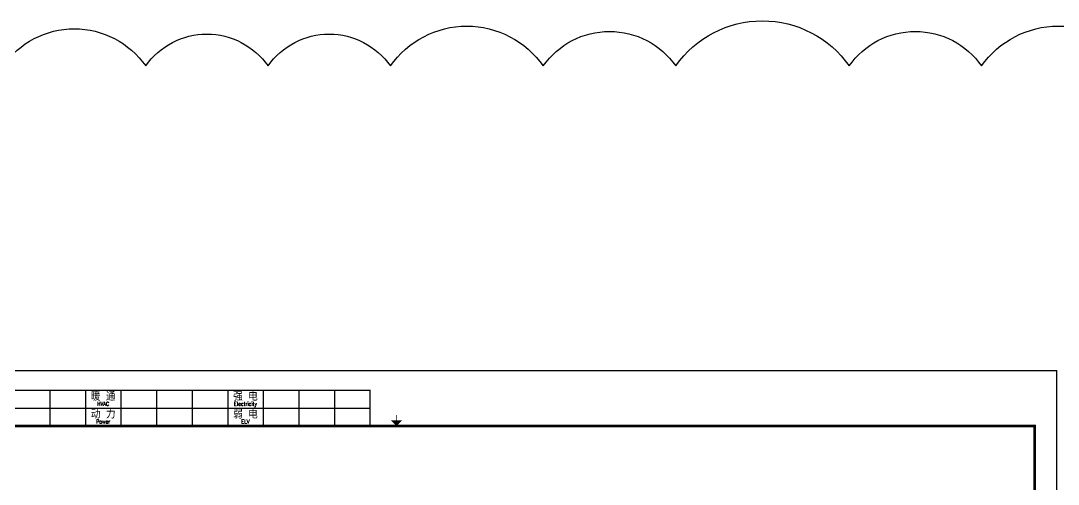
# Model space of a CAD drawing. Extents: x -345393 to -54719, y 203828 to 476815.
# Drawn here: x -128279 to -104943, y 253315 to 263726 of the extents above; entities that cross this region are included whole.
import ezdxf
from ezdxf.enums import TextEntityAlignment as Align

# ---------------------------------------------------------------- set-up
doc = ezdxf.new("R2010")
doc.units = 0
doc.header["$LTSCALE"] = 1000
doc.header["$MEASUREMENT"] = 0
doc.layers.get('0').update_dxf_attribs({"color": 252, "linetype": 'CONTINUOUS'})
doc.layers.add('图框', color=252, linetype='CONTINUOUS')
doc.layers.add('暖通-公共-修改', color=1, linetype='CONTINUOUS')
doc.styles.add('TKZ2_tjkts.shx', font='tjromant.shx', dxfattribs={"bigfont": 'tjkts.shx'})

msp = doc.modelspace()

# ---------------------------------------------------------------- linework, layer by layer
for p, q in [((-127624.73162, 255422.36281), (-127624.73162, 254622.36281)), ((-126824.73162, 255422.36281), (-126824.73162, 254622.36281)), ((-126024.73162, 255422.36281), (-126024.73162, 254622.36281)), ((-125224.73162, 255422.36281), (-125224.73162, 254622.36281)), ((-124424.73162, 255422.36281), (-124424.73162, 254622.36281)), ((-123624.73162, 255422.36281), (-123624.73162, 254622.36281)), ((-122824.73162, 255422.36281), (-122824.73162, 254622.36281)), ((-122024.73162, 255422.36281), (-122024.73162, 254622.36281)), ((-121224.73162, 255422.36281), (-121224.73162, 254622.36281)), ((-133224.73162, 255022.36281), (-120424.73162, 255022.36281))]:
    msp.add_line(p, q)
at = {"layer": '图框'}
for p in [(-134674.73162, 255872.36281), (-104974.73162, 213822.36281)]:
    msp.add_line(p, (-104974.73162, 255872.36281), dxfattribs=at)
for points, const_width in [([(-134174.73162, 254622.36281), (-134174.73162, 255422.36281), (-120424.73162, 255422.36281), (-120424.73162, 254622.36281)], 30), ([(-119824.73162, 254747.36281), (-119824.73162, 254872.36281)], 15)]:
    msp.add_lwpolyline(points, dxfattribs=dict(at, const_width=const_width))
at = {"layer": '图框', "const_width": 60}
msp.add_lwpolyline([(-105474.73162, 214322.36281), (-105474.73162, 254622.36281), (-134174.73162, 254622.36281), (-134174.73162, 214322.36281)], close=True, dxfattribs=at)
at = {"layer": '图框'}
msp.add_solid([(-119949.73162, 254747.36281), (-119699.73162, 254747.36281), (-119824.73162, 254622.36281)], dxfattribs=at)
at = {"layer": '暖通-公共-修改'}
msp.add_lwpolyline([(-140602.01404, 262710.46358, -0.52056705), (-137621.2319, 262710.46358, -0.52056705), (-134411.15792, 262710.46358, -0.52056705), (-131430.37578, 262710.46358, -0.52056705), (-128678.88449, 262710.46358, -0.52056705), (-125468.81051, 262710.46358, -0.52056705), (-122717.31923, 262710.46358, -0.52056705), (-119965.82795, 262710.46358, -0.52056705), (-116526.4631, 262710.46358, -0.52056705), (-113545.68096, 262710.46358, -0.52056705), (-109647.73441, 262710.46358, -0.52056705), (-106666.95227, 262710.46358, -0.52056705), (-103227.58743, 262710.46358, -0.52056705)], format="xyb", dxfattribs=at)

# ---------------------------------------------------------------- texts
at = {"style": 'TKZ2_tjkts.shx'}
for s, p in [('暖 通', (-126424.73162, 255282.69283)), ('强 电', (-123224.73162, 255282.69283)), ('动 力', (-126424.73162, 254882.69283)), ('弱 电', (-123224.73162, 254882.69283))]:
    msp.add_text(s, height=180, dxfattribs=at).set_placement(p, align=Align.MIDDLE_CENTER)
at = {"style": 'TKZ2_tjkts.shx', "width": 0.8}
for s, p in [('HVAC', (-126424.73162, 255121.14162)), ('Electricity', (-123224.73162, 255121.14162)), ('Power', (-126424.73162, 254721.14162)), ('ELV', (-123224.73162, 254721.14162))]:
    msp.add_text(s, height=90, dxfattribs=at).set_placement(p, align=Align.MIDDLE_CENTER)

doc.saveas('drawing.dxf')
